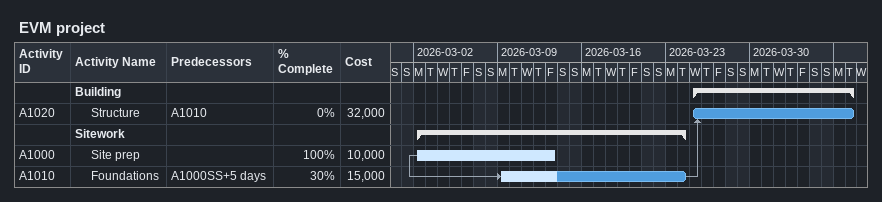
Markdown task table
EVM project

| ID | Level | Task | Start | Finish | Predecessors | % complete | Cost |
|---|---|---|---|---|---|---|---|
|  | 1 | **Building** | 2026-03-25 | 2026-04-07 |  |  |  |
| A1020 | 2 | Structure | 2026-03-25 | 2026-04-07 | A1010 | 0 | 32000 |
|  | 1 | **Sitework** | 2026-03-02 | 2026-03-24 |  |  |  |
| A1000 | 2 | Site prep | 2026-03-02 | 2026-03-13 |  | 100 | 10000 |
| A1010 | 2 | Foundations | 2026-03-09 | 2026-03-24 | A1000SS+5d | 30 | 15000 |
